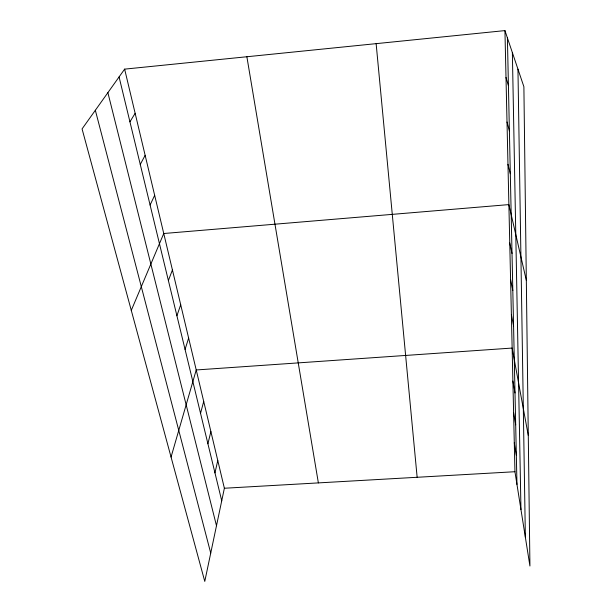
<?xml version="1.0" encoding="UTF-8"?>
<svg xmlns="http://www.w3.org/2000/svg" width="612" height="612" viewBox="0 0 612 612"><rect width="100%" height="100%" fill="white"/><g stroke="black" fill="none" stroke-linecap="round" stroke-linejoin="round"><path stroke-width="0.92" d="M124.634 69.133L224.375 488.246L204.775 581.4L82.069 128.91L124.634 69.133L504.938 30.6L523.887 86.728L529.931 566.016L514.944 471.722L504.938 30.6M214.965 472.885L217.773 460.499M207.912 443.754L210.888 431.582M200.545 413.36L203.712 401.426M171.054 457.065L196.222 369.962L512.137 348.06L528.286 435.484M185.061 349.414L188.634 338.069M176.914 315.761L180.708 304.761M168.384 280.556L172.423 269.946M131.282 310.391L163.756 233.509L508.886 204.599L526.328 280.365M150.093 205.028L154.668 195.343M140.263 164.452L145.143 155.318M129.935 121.811L135.145 113.304M224.375 488.246L514.944 471.722M506.002 77.479L508.419 85.573M507.011 121.995L509.391 130.792M95.342 110.267L210.727 553.087M107.88 92.664L216.487 525.739M507.968 164.314L510.309 173.739M119.072 76.944L221.728 500.815M509.758 242.987L512.014 253.467M510.584 279.623L512.81 290.539M511.38 314.606L513.567 325.913M512.887 381.031L515.006 392.988M513.606 412.564L515.687 424.804M246.873 56.748L318.37 482.899M514.287 442.774L516.337 455.252M376.135 43.651L417.147 477.284M507.402 37.898L516.964 484.413M512.366 52.609L520.965 509.597M517.951 69.148L525.364 537.29"/></g></svg>
